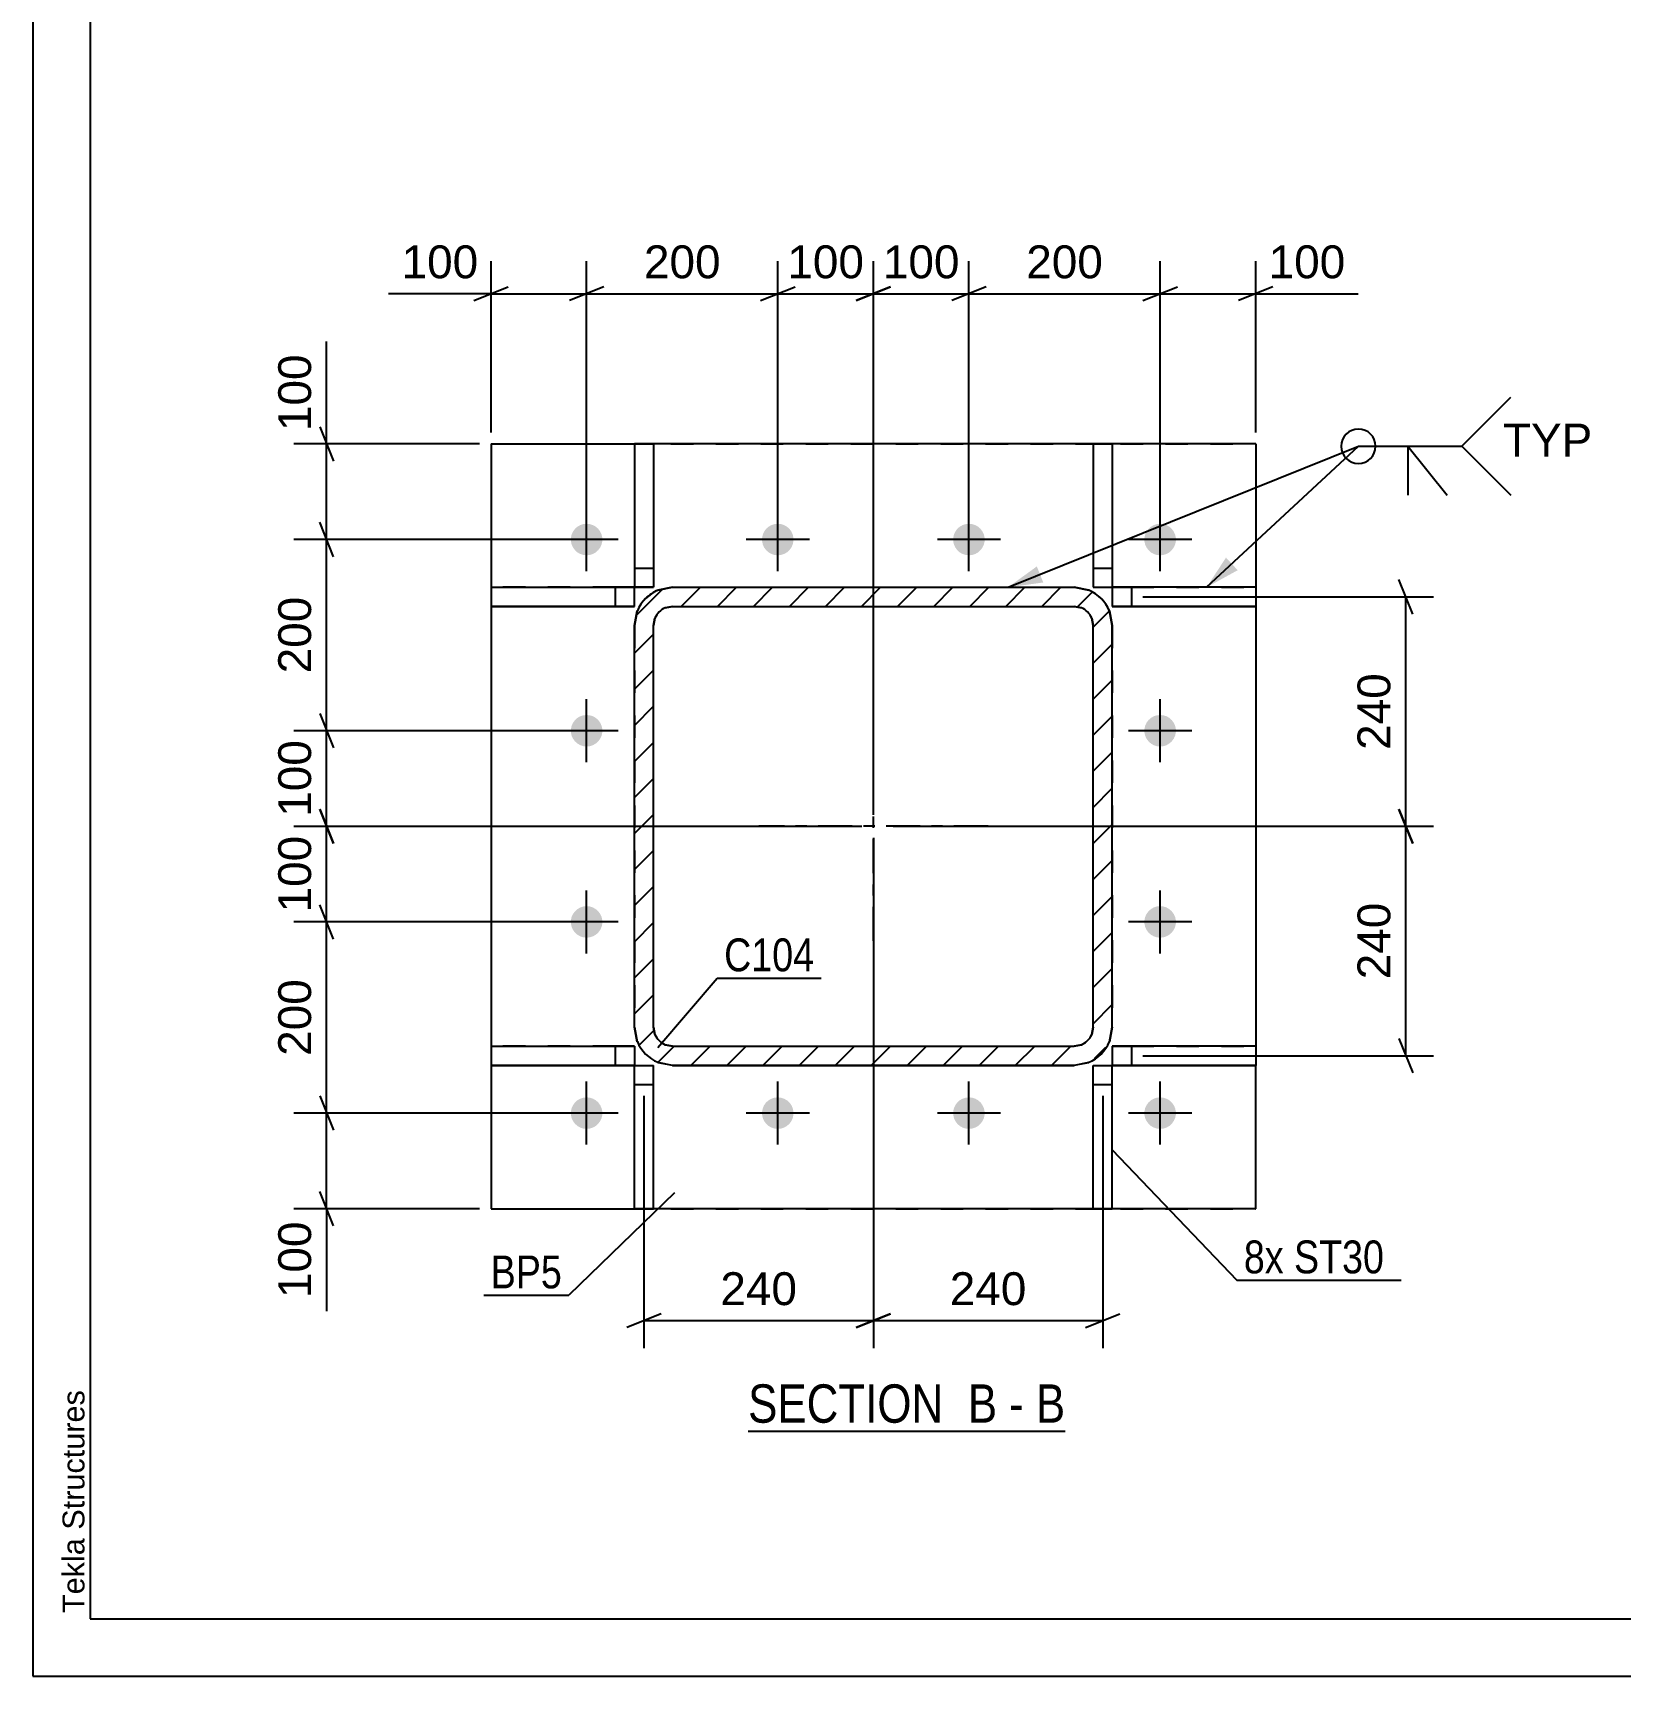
# Model space of a CAD drawing. Header units: millimetres. Extents: x -130 to 464, y -183 to 237.
# Drawn here: x -130.2 to 8.2, y -183 to -39.7 of the extents above; entities that cross this region are included whole.
import ezdxf

# ---------------------------------------------------------------- set-up
doc = ezdxf.new("R2010")
doc.units = ezdxf.units.MM
doc.linetypes.add('DXK_LINE_DOT2', pattern=[3.9198, 1.9599, -1.9599])
doc.linetypes.add('DXK_LINE_DOT3', pattern=[5.9187, 2.979, -0.9799, 0.9799, -0.9799])
doc.styles.add('Arial', font='ARIAL.TTF', dxfattribs={"height": 0.2})
doc.styles.add('Arial Narrow', font='ARIALN.TTF', dxfattribs={"height": 0.2})

# ---------------------------------------------------------------- blocks, each defined once
blk = doc.blocks.new('Unknown-284929020-1134')
at = {"color": 5, "linetype": 'Continuous'}
for p, q in [((-130.21, 237.02), (-130.21, -182.98)), ((-125.21, 232.02), (-125.21, -177.98)), ((-125.21, -177.98), (458.79, -177.98)), ((-130.21, -182.98), (463.79, -182.98))]:
    blk.add_line(p, q, dxfattribs=at)
at = {"color": 174, "linetype": 'Continuous', "style": 'Arial'}
blk.add_text('Tekla Structures', height=1.9102, rotation=90, dxfattribs=at).set_placement((-125.71, -177.48))
blk = doc.blocks.new('Unknown-284929020-11 - 2021')
at = {"color": 6, "linetype": 'Continuous'}
blk.add_line((-67.85, -161.64), (-40.21, -161.64), dxfattribs=at)
at = {"color": 0, "linetype": 'Continuous'}
for points in [[(-49.74, -160.89), (-49.74, -157.39), (-67.85, -157.39), (-67.85, -160.89)], [(-46.14, -160.89), (-46.14, -157.39), (-48.69, -157.39), (-48.69, -160.89)], [(-43.81, -160.89), (-43.81, -157.39), (-45.09, -157.39), (-45.09, -160.89)], [(-40.21, -160.89), (-40.21, -157.39), (-42.76, -157.39), (-42.76, -160.89)]]:
    blk.add_wipeout(points, dxfattribs=at)
at = {"color": 7, "linetype": 'Continuous', "style": 'Arial Narrow'}
for s, p in [('SECTION ', (-67.85, -160.89)), ('B', (-48.69, -160.89)), ('B', (-42.76, -160.89)), ('-', (-45.09, -160.89))]:
    blk.add_text(s, height=3.34, dxfattribs=at).set_placement(p)
blk = doc.blocks.new('Bolt-284929020-2123 - 2021')
at = {"linetype": 'Continuous'}
for points in [[(-81.93, -85.28), (-82.22, -85.25), (-82.49, -85.16), (-82.74, -85.02), (-82.95, -84.82), (-83.12, -84.59), (-83.24, -84.33), (-83.3, -84.05), (-83.3, -83.76), (-83.24, -83.48), (-83.12, -83.22), (-82.95, -82.98), (-82.74, -82.79), (-82.49, -82.65), (-82.22, -82.56), (-81.93, -82.53), (-81.65, -82.56), (-81.37, -82.65), (-81.12, -82.79), (-80.91, -82.98), (-80.74, -83.22), (-80.62, -83.48), (-80.56, -83.76), (-80.56, -84.05), (-80.62, -84.33), (-80.74, -84.59), (-80.91, -84.82), (-81.12, -85.02), (-81.37, -85.16), (-81.65, -85.25)], [(-65.26, -85.28), (-65.55, -85.25), (-65.82, -85.16), (-66.07, -85.02), (-66.29, -84.82), (-66.46, -84.59), (-66.57, -84.33), (-66.63, -84.05), (-66.63, -83.76), (-66.57, -83.48), (-66.46, -83.22), (-66.29, -82.98), (-66.07, -82.79), (-65.82, -82.65), (-65.55, -82.56), (-65.26, -82.53), (-64.98, -82.56), (-64.71, -82.65), (-64.46, -82.79), (-64.24, -82.98), (-64.07, -83.22), (-63.96, -83.48), (-63.9, -83.76), (-63.9, -84.05), (-63.96, -84.33), (-64.07, -84.59), (-64.24, -84.82), (-64.46, -85.02), (-64.71, -85.16), (-64.98, -85.25)], [(-48.6, -85.28), (-48.88, -85.25), (-49.16, -85.16), (-49.41, -85.02), (-49.62, -84.82), (-49.79, -84.59), (-49.91, -84.33), (-49.97, -84.05), (-49.97, -83.76), (-49.91, -83.48), (-49.79, -83.22), (-49.62, -82.98), (-49.41, -82.79), (-49.16, -82.65), (-48.88, -82.56), (-48.6, -82.53), (-48.31, -82.56), (-48.04, -82.65), (-47.79, -82.79), (-47.58, -82.98), (-47.41, -83.22), (-47.29, -83.48), (-47.23, -83.76), (-47.23, -84.05), (-47.29, -84.33), (-47.41, -84.59), (-47.58, -84.82), (-47.79, -85.02), (-48.04, -85.16), (-48.31, -85.25)], [(-31.93, -85.28), (-32.22, -85.25), (-32.49, -85.16), (-32.74, -85.02), (-32.95, -84.82), (-33.12, -84.59), (-33.24, -84.33), (-33.3, -84.05), (-33.3, -83.76), (-33.24, -83.48), (-33.12, -83.22), (-32.95, -82.98), (-32.74, -82.79), (-32.49, -82.65), (-32.22, -82.56), (-31.93, -82.53), (-31.65, -82.56), (-31.37, -82.65), (-31.12, -82.79), (-30.91, -82.98), (-30.74, -83.22), (-30.62, -83.48), (-30.56, -83.76), (-30.56, -84.05), (-30.62, -84.33), (-30.74, -84.59), (-30.91, -84.82), (-31.12, -85.02), (-31.37, -85.16), (-31.65, -85.25)], [(-81.93, -101.95), (-82.22, -101.92), (-82.49, -101.83), (-82.74, -101.68), (-82.95, -101.49), (-83.12, -101.26), (-83.24, -101), (-83.3, -100.71), (-83.3, -100.43), (-83.24, -100.15), (-83.12, -99.88), (-82.95, -99.65), (-82.74, -99.46), (-82.49, -99.31), (-82.22, -99.23), (-81.93, -99.2), (-81.65, -99.23), (-81.37, -99.31), (-81.12, -99.46), (-80.91, -99.65), (-80.74, -99.88), (-80.62, -100.15), (-80.56, -100.43), (-80.56, -100.71), (-80.62, -101), (-80.74, -101.26), (-80.91, -101.49), (-81.12, -101.68), (-81.37, -101.83), (-81.65, -101.92)], [(-31.93, -101.95), (-32.22, -101.92), (-32.49, -101.83), (-32.74, -101.68), (-32.95, -101.49), (-33.12, -101.26), (-33.24, -101), (-33.3, -100.71), (-33.3, -100.43), (-33.24, -100.15), (-33.12, -99.88), (-32.95, -99.65), (-32.74, -99.46), (-32.49, -99.31), (-32.22, -99.23), (-31.93, -99.2), (-31.65, -99.23), (-31.37, -99.31), (-31.12, -99.46), (-30.91, -99.65), (-30.74, -99.88), (-30.62, -100.15), (-30.56, -100.43), (-30.56, -100.71), (-30.62, -101), (-30.74, -101.26), (-30.91, -101.49), (-31.12, -101.68), (-31.37, -101.83), (-31.65, -101.92)], [(-81.93, -118.61), (-82.22, -118.58), (-82.49, -118.49), (-82.74, -118.35), (-82.95, -118.16), (-83.12, -117.93), (-83.24, -117.66), (-83.3, -117.38), (-83.3, -117.09), (-83.24, -116.81), (-83.12, -116.55), (-82.95, -116.32), (-82.74, -116.13), (-82.49, -115.98), (-82.22, -115.89), (-81.93, -115.86), (-81.65, -115.89), (-81.37, -115.98), (-81.12, -116.13), (-80.91, -116.32), (-80.74, -116.55), (-80.62, -116.81), (-80.56, -117.09), (-80.56, -117.38), (-80.62, -117.66), (-80.74, -117.93), (-80.91, -118.16), (-81.12, -118.35), (-81.37, -118.49), (-81.65, -118.58)], [(-31.93, -118.61), (-32.22, -118.58), (-32.49, -118.49), (-32.74, -118.35), (-32.95, -118.16), (-33.12, -117.93), (-33.24, -117.66), (-33.3, -117.38), (-33.3, -117.09), (-33.24, -116.81), (-33.12, -116.55), (-32.95, -116.32), (-32.74, -116.13), (-32.49, -115.98), (-32.22, -115.89), (-31.93, -115.86), (-31.65, -115.89), (-31.37, -115.98), (-31.12, -116.13), (-30.91, -116.32), (-30.74, -116.55), (-30.62, -116.81), (-30.56, -117.09), (-30.56, -117.38), (-30.62, -117.66), (-30.74, -117.93), (-30.91, -118.16), (-31.12, -118.35), (-31.37, -118.49), (-31.65, -118.58)], [(-81.93, -135.28), (-82.22, -135.25), (-82.49, -135.16), (-82.74, -135.02), (-82.95, -134.82), (-83.12, -134.59), (-83.24, -134.33), (-83.3, -134.05), (-83.3, -133.76), (-83.24, -133.48), (-83.12, -133.22), (-82.95, -132.98), (-82.74, -132.79), (-82.49, -132.65), (-82.22, -132.56), (-81.93, -132.53), (-81.65, -132.56), (-81.37, -132.65), (-81.12, -132.79), (-80.91, -132.98), (-80.74, -133.22), (-80.62, -133.48), (-80.56, -133.76), (-80.56, -134.05), (-80.62, -134.33), (-80.74, -134.59), (-80.91, -134.82), (-81.12, -135.02), (-81.37, -135.16), (-81.65, -135.25)], [(-65.26, -135.28), (-65.55, -135.25), (-65.82, -135.16), (-66.07, -135.02), (-66.29, -134.82), (-66.46, -134.59), (-66.57, -134.33), (-66.63, -134.05), (-66.63, -133.76), (-66.57, -133.48), (-66.46, -133.22), (-66.29, -132.98), (-66.07, -132.79), (-65.82, -132.65), (-65.55, -132.56), (-65.26, -132.53), (-64.98, -132.56), (-64.71, -132.65), (-64.46, -132.79), (-64.24, -132.98), (-64.07, -133.22), (-63.96, -133.48), (-63.9, -133.76), (-63.9, -134.05), (-63.96, -134.33), (-64.07, -134.59), (-64.24, -134.82), (-64.46, -135.02), (-64.71, -135.16), (-64.98, -135.25)], [(-48.6, -135.28), (-48.88, -135.25), (-49.16, -135.16), (-49.41, -135.02), (-49.62, -134.82), (-49.79, -134.59), (-49.91, -134.33), (-49.97, -134.05), (-49.97, -133.76), (-49.91, -133.48), (-49.79, -133.22), (-49.62, -132.98), (-49.41, -132.79), (-49.16, -132.65), (-48.88, -132.56), (-48.6, -132.53), (-48.31, -132.56), (-48.04, -132.65), (-47.79, -132.79), (-47.58, -132.98), (-47.41, -133.22), (-47.29, -133.48), (-47.23, -133.76), (-47.23, -134.05), (-47.29, -134.33), (-47.41, -134.59), (-47.58, -134.82), (-47.79, -135.02), (-48.04, -135.16), (-48.31, -135.25)], [(-31.93, -135.28), (-32.22, -135.25), (-32.49, -135.16), (-32.74, -135.02), (-32.95, -134.82), (-33.12, -134.59), (-33.24, -134.33), (-33.3, -134.05), (-33.3, -133.76), (-33.24, -133.48), (-33.12, -133.22), (-32.95, -132.98), (-32.74, -132.79), (-32.49, -132.65), (-32.22, -132.56), (-31.93, -132.53), (-31.65, -132.56), (-31.37, -132.65), (-31.12, -132.79), (-30.91, -132.98), (-30.74, -133.22), (-30.62, -133.48), (-30.56, -133.76), (-30.56, -134.05), (-30.62, -134.33), (-30.74, -134.59), (-30.91, -134.82), (-31.12, -135.02), (-31.37, -135.16), (-31.65, -135.25)]]:
    blk.add_hatch(color=1, dxfattribs=at).paths.add_polyline_path(points)
at = {"color": 1, "linetype": 'Continuous'}
for p, q in [((-81.93, -86.65), (-81.93, -81.15)), ((-65.26, -86.65), (-65.26, -81.15)), ((-48.6, -86.65), (-48.6, -81.15)), ((-31.93, -86.65), (-31.93, -81.15)), ((-79.18, -83.9), (-84.68, -83.9)), ((-62.51, -83.9), (-68.01, -83.9)), ((-45.85, -83.9), (-51.35, -83.9)), ((-29.18, -83.9), (-34.68, -83.9)), ((-81.93, -103.32), (-81.93, -97.82)), ((-31.93, -103.32), (-31.93, -97.82)), ((-79.18, -100.57), (-84.68, -100.57)), ((-29.18, -100.57), (-34.68, -100.57)), ((-81.93, -119.99), (-81.93, -114.49)), ((-31.93, -119.99), (-31.93, -114.49)), ((-79.18, -117.24), (-84.68, -117.24)), ((-29.18, -117.24), (-34.68, -117.24)), ((-81.93, -136.65), (-81.93, -131.15)), ((-65.26, -136.65), (-65.26, -131.15)), ((-48.6, -136.65), (-48.6, -131.15)), ((-31.93, -136.65), (-31.93, -131.15)), ((-79.18, -133.9), (-84.68, -133.9)), ((-62.51, -133.9), (-68.01, -133.9)), ((-45.85, -133.9), (-51.35, -133.9)), ((-29.18, -133.9), (-34.68, -133.9))]:
    blk.add_line(p, q, dxfattribs=at)
blk = doc.blocks.new('Part-284929020-2075 - 2021')
at = {"color": 2, "linetype": 'Continuous'}
for p, q in [((-90.26, -88.07), (-90.26, -88.07)), ((-90.26, -88.07), (-79.43, -88.07)), ((-90.26, -88.07), (-90.26, -89.74)), ((-79.43, -88.07), (-77.76, -88.07)), ((-79.43, -88.07), (-79.43, -89.73)), ((-77.76, -89.74), (-77.76, -88.07)), ((-79.43, -89.73), (-90.26, -89.74)), ((-90.26, -89.74), (-79.43, -89.74)), ((-77.76, -89.73), (-79.43, -89.73)), ((-79.43, -89.74), (-77.76, -89.74)), ((-77.76, -89.73), (-77.76, -89.74))]:
    blk.add_line(p, q, dxfattribs=at)
at = {"color": 7, "linetype": 'DXK_LINE_DOT2'}
for p, q in [((-79.43, -88.07), (-90.26, -88.07)), ((-77.76, -88.07), (-79.43, -88.07)), ((-77.76, -88.07), (-77.76, -88.07)), ((-79.43, -89.74), (-79.43, -89.73))]:
    blk.add_line(p, q, dxfattribs=at)
blk = doc.blocks.new('Part-284929020-2060 - 2021')
at = {"color": 2, "linetype": 'Continuous'}
for p, q in [((-34.43, -128.07), (-36.1, -128.07)), ((-36.1, -128.07), (-36.1, -129.74)), ((-34.43, -128.07), (-34.43, -129.74)), ((-23.6, -128.07), (-34.43, -128.07)), ((-23.6, -128.07), (-23.6, -129.74)), ((-36.1, -129.74), (-34.43, -129.74)), ((-34.43, -129.74), (-36.1, -129.74)), ((-34.43, -129.74), (-23.6, -129.74)), ((-23.6, -129.74), (-34.43, -129.74)), ((-23.6, -129.74), (-23.6, -129.74))]:
    blk.add_line(p, q, dxfattribs=at)
at = {"color": 7, "linetype": 'DXK_LINE_DOT2'}
for p, q in [((-36.1, -128.07), (-34.43, -128.07)), ((-34.43, -128.07), (-23.6, -128.07)), ((-36.1, -129.74), (-36.1, -129.74)), ((-36.1, -129.74), (-36.1, -129.74)), ((-34.43, -129.74), (-34.43, -129.74)), ((-23.6, -129.74), (-23.6, -129.74))]:
    blk.add_line(p, q, dxfattribs=at)
blk = doc.blocks.new('Part-284929020-2105 - 2021')
at = {"color": 2, "linetype": 'Continuous'}
for p, q in [((-90.26, -75.57), (-77.76, -75.57)), ((-90.26, -75.57), (-90.26, -75.57)), ((-90.26, -75.57), (-90.26, -88.07)), ((-37.76, -75.57), (-76.1, -75.57)), ((-23.6, -75.57), (-36.1, -75.57)), ((-23.6, -75.57), (-23.6, -75.57)), ((-23.6, -75.57), (-23.6, -88.07)), ((-90.26, -89.74), (-90.26, -128.07)), ((-23.6, -89.74), (-23.6, -128.07)), ((-90.26, -129.74), (-90.26, -142.24)), ((-23.6, -142.24), (-23.6, -129.74)), ((-90.26, -142.24), (-77.76, -142.24)), ((-37.76, -142.24), (-76.1, -142.24)), ((-23.6, -142.24), (-36.1, -142.24))]:
    blk.add_line(p, q, dxfattribs=at)
at = {"color": 7, "linetype": 'DXK_LINE_DOT2'}
for p, q in [((-90.26, -75.57), (-23.6, -75.57)), ((-77.76, -75.57), (-76.1, -75.57)), ((-36.1, -75.57), (-37.76, -75.57)), ((-90.26, -88.07), (-90.26, -89.74)), ((-23.6, -88.07), (-23.6, -89.74)), ((-90.26, -128.07), (-90.26, -129.74)), ((-23.6, -128.07), (-23.6, -129.74)), ((-90.26, -142.24), (-23.6, -142.24)), ((-77.76, -142.24), (-76.1, -142.24)), ((-36.1, -142.24), (-37.76, -142.24))]:
    blk.add_line(p, q, dxfattribs=at)
blk = doc.blocks.new('Part-284929020-2065 - 2021')
at = {"color": 2, "linetype": 'Continuous'}
for p, q in [((-34.43, -88.07), (-36.1, -88.07)), ((-36.1, -88.07), (-36.1, -89.73)), ((-34.43, -88.07), (-34.43, -89.73)), ((-23.6, -88.07), (-34.43, -88.07)), ((-23.6, -88.07), (-23.6, -89.74)), ((-34.43, -89.73), (-36.1, -89.73)), ((-36.1, -89.73), (-36.1, -89.74)), ((-36.1, -89.74), (-36.1, -89.73)), ((-36.1, -89.74), (-34.43, -89.74)), ((-23.6, -89.74), (-34.43, -89.73)), ((-34.43, -89.74), (-23.6, -89.74)), ((-23.6, -89.74), (-23.6, -89.74))]:
    blk.add_line(p, q, dxfattribs=at)
at = {"color": 7, "linetype": 'DXK_LINE_DOT2'}
for p, q in [((-36.1, -88.07), (-34.43, -88.07)), ((-34.43, -88.07), (-23.6, -88.07)), ((-34.43, -89.73), (-34.43, -89.74)), ((-23.6, -89.74), (-23.6, -89.74))]:
    blk.add_line(p, q, dxfattribs=at)
blk = doc.blocks.new('Part-284929020-2070 - 2021')
at = {"color": 2, "linetype": 'Continuous'}
for p, q in [((-90.26, -128.07), (-90.26, -128.07)), ((-90.26, -128.07), (-79.43, -128.07)), ((-90.26, -128.07), (-90.26, -129.74)), ((-79.43, -128.07), (-77.76, -128.07)), ((-79.43, -128.07), (-79.43, -129.74)), ((-77.76, -128.07), (-77.76, -129.74)), ((-90.26, -129.74), (-79.43, -129.74)), ((-79.43, -129.74), (-90.26, -129.74)), ((-79.43, -129.74), (-77.76, -129.74)), ((-77.76, -129.74), (-79.43, -129.74))]:
    blk.add_line(p, q, dxfattribs=at)
at = {"color": 7, "linetype": 'DXK_LINE_DOT2'}
for p, q in [((-79.43, -128.07), (-90.26, -128.07)), ((-77.76, -128.07), (-79.43, -128.07)), ((-77.76, -128.07), (-77.76, -128.07)), ((-79.43, -129.74), (-79.43, -129.74)), ((-77.76, -129.74), (-77.76, -129.74)), ((-77.76, -129.74), (-77.76, -129.74))]:
    blk.add_line(p, q, dxfattribs=at)
blk = doc.blocks.new('Part-284929020-2138 - 2021')
at = {"linetype": 'Continuous'}
h = blk.add_hatch(dxfattribs=at)
h.set_pattern_fill('', scale=0.7, style=0, pattern_type=0)
h.set_pattern_definition([(45, (-36.3519, -90.1257), (-1.571545, 1.571545), [])])
h.paths.add_polyline_path([(-36.1, -91.4), (-36.35, -90.13), (-37.07, -89.04), (-38.16, -88.32), (-39.43, -88.07), (-74.43, -88.07), (-75.71, -88.32), (-76.79, -89.04), (-77.51, -90.13), (-77.76, -91.4), (-77.76, -126.4), (-77.51, -127.68), (-76.79, -128.76), (-75.71, -129.48), (-74.43, -129.73), (-39.43, -129.73), (-38.16, -129.48), (-37.07, -128.76), (-36.35, -127.68), (-36.1, -126.4)])
h.paths.add_polyline_path([(-37.89, -127.04), (-38.25, -127.58), (-38.79, -127.94), (-39.43, -128.07), (-74.43, -128.07), (-75.07, -127.94), (-75.61, -127.58), (-75.97, -127.04), (-76.1, -126.4), (-76.1, -91.4), (-75.97, -90.76), (-75.61, -90.22), (-75.07, -89.86), (-74.43, -89.73), (-39.43, -89.73), (-38.79, -89.86), (-38.25, -90.22), (-37.89, -90.76), (-37.76, -91.4), (-37.76, -126.4)])
at = {"color": 7, "linetype": 'DXK_LINE_DOT2'}
for p, q in [((-75.71, -88.32), (-74.43, -88.07)), ((-74.43, -88.07), (-39.43, -88.07)), ((-74.43, -88.07), (-74.43, -88.07)), ((-39.43, -88.07), (-39.43, -88.07)), ((-39.43, -88.07), (-38.16, -88.32)), ((-77.76, -91.4), (-77.51, -90.13)), ((-36.35, -90.13), (-36.1, -91.4)), ((-77.76, -91.4), (-77.76, -126.4)), ((-75.97, -90.77), (-76.1, -91.4)), ((-76.1, -91.4), (-76.1, -91.4)), ((-76.1, -126.4), (-76.1, -91.4)), ((-75.97, -90.77), (-75.97, -90.76)), ((-37.89, -90.77), (-37.89, -90.76)), ((-37.76, -91.4), (-37.89, -90.77)), ((-37.76, -91.4), (-37.76, -91.4)), ((-37.76, -126.4), (-37.76, -91.4)), ((-36.1, -91.4), (-36.1, -126.4)), ((-77.51, -127.68), (-77.76, -126.4)), ((-76.1, -126.4), (-76.1, -126.4)), ((-76.1, -126.4), (-75.97, -127.04)), ((-37.89, -127.04), (-37.76, -126.4)), ((-37.76, -126.4), (-37.76, -126.4)), ((-36.1, -126.4), (-36.35, -127.68)), ((-75.07, -127.94), (-74.43, -128.07)), ((-74.43, -128.07), (-74.43, -128.07)), ((-74.43, -128.07), (-39.43, -128.07)), ((-39.43, -128.07), (-38.79, -127.94)), ((-39.43, -128.07), (-39.43, -128.07))]:
    blk.add_line(p, q, dxfattribs=at)
at = {"color": 2, "linetype": 'Continuous'}
for p, q in [((-74.43, -88.07), (-75.71, -88.32)), ((-74.43, -88.07), (-39.43, -88.07)), ((-38.16, -88.32), (-39.43, -88.07)), ((-77.51, -90.13), (-77.76, -91.4)), ((-75.07, -89.86), (-74.43, -89.73)), ((-74.43, -89.74), (-75.07, -89.86)), ((-74.43, -89.74), (-74.43, -89.73)), ((-74.43, -89.73), (-39.43, -89.73)), ((-74.43, -89.74), (-39.43, -89.74)), ((-39.43, -89.74), (-39.43, -89.73)), ((-39.43, -89.73), (-38.79, -89.86)), ((-38.79, -89.86), (-39.43, -89.74)), ((-36.1, -91.4), (-36.35, -90.13)), ((-77.76, -126.4), (-77.76, -91.4)), ((-76.1, -91.4), (-75.97, -90.76)), ((-76.1, -126.4), (-76.1, -91.4)), ((-37.89, -90.76), (-37.76, -91.4)), ((-37.76, -126.4), (-37.76, -91.4)), ((-36.1, -126.4), (-36.1, -91.4)), ((-77.76, -126.4), (-77.51, -127.68)), ((-75.97, -127.04), (-76.1, -126.4)), ((-37.76, -126.4), (-37.89, -127.04)), ((-36.35, -127.68), (-36.1, -126.4)), ((-77.51, -127.68), (-77.51, -127.68)), ((-77.51, -127.68), (-77.51, -127.68)), ((-74.43, -128.07), (-75.07, -127.94)), ((-74.43, -128.07), (-39.43, -128.07)), ((-38.79, -127.94), (-39.43, -128.07)), ((-36.35, -127.68), (-36.35, -127.68)), ((-36.35, -127.68), (-36.35, -127.68)), ((-74.43, -129.74), (-75.71, -129.48)), ((-75.71, -129.48), (-74.43, -129.73)), ((-74.43, -129.74), (-74.43, -129.73)), ((-74.43, -129.73), (-39.43, -129.73)), ((-74.43, -129.74), (-39.43, -129.74)), ((-38.16, -129.48), (-39.43, -129.74)), ((-39.43, -129.73), (-38.16, -129.48)), ((-39.43, -129.74), (-39.43, -129.73))]:
    blk.add_line(p, q, dxfattribs=at)
at = {"color": 7, "linetype": 'DXK_LINE_DOT3'}
for p, q in [((-56.93, -118.9), (-56.93, -98.9)), ((-46.93, -108.9), (-66.93, -108.9))]:
    blk.add_line(p, q, dxfattribs=at)
at = {"color": 7, "linetype": 'DXK_LINE_DOT2'}
for centre, radius, start, end in [((-74.43, -91.4), 3.33, 112.5, 157.5), ((-39.43, -91.4), 3.33, 22.5, 67.5), ((-74.43, -126.4), 1.67, 202.5, 247.5), ((-39.43, -126.4), 1.67, 292.5, 337.5)]:
    blk.add_arc(centre, radius, start, end, dxfattribs=at)
at = {"color": 2, "linetype": 'Continuous'}
for centre, radius, start, end in [((-74.43, -91.4), 3.33, 112.5, 157.5), ((-39.43, -91.4), 3.33, 22.5, 67.5), ((-74.43, -91.4), 1.67, 112.5, 157.5), ((-74.43, -91.4), 1.67, 112.5, 157.5), ((-39.43, -91.4), 1.67, 22.5, 67.5), ((-39.43, -91.4), 1.67, 22.5, 67.5), ((-74.43, -126.4), 1.67, 202.5, 247.5), ((-39.43, -126.4), 1.67, 292.5, 337.5), ((-74.43, -126.4), 3.33, 202.5, 247.5), ((-74.43, -126.4), 3.33, 202.5, 247.5), ((-39.43, -126.4), 3.33, 292.5, 337.5), ((-39.43, -126.4), 3.33, 292.5, 337.5)]:
    blk.add_arc(centre, radius, start, end, dxfattribs=at)
blk = doc.blocks.new('Part-284929020-2143 - 2021')
at = {"color": 2, "linetype": 'Continuous'}
for p, q in [((-77.76, -129.74), (-76.1, -129.74)), ((-77.76, -142.24), (-77.76, -129.74)), ((-76.1, -142.24), (-76.1, -129.74)), ((-77.76, -131.4), (-76.1, -131.4)), ((-77.76, -142.24), (-76.1, -142.24))]:
    blk.add_line(p, q, dxfattribs=at)
at = {"color": 7, "linetype": 'DXK_LINE_DOT2'}
for p, q in [((-77.76, -129.74), (-76.1, -129.74)), ((-77.76, -131.4), (-76.1, -131.4)), ((-76.1, -142.24), (-77.76, -142.24))]:
    blk.add_line(p, q, dxfattribs=at)
blk = doc.blocks.new('Part-284929020-2148 - 2021')
at = {"color": 2, "linetype": 'Continuous'}
for p, q in [((-37.76, -129.74), (-36.1, -129.74)), ((-37.76, -142.24), (-37.76, -129.74)), ((-36.1, -142.24), (-36.1, -129.74)), ((-37.76, -131.4), (-36.1, -131.4)), ((-37.76, -142.24), (-36.1, -142.24))]:
    blk.add_line(p, q, dxfattribs=at)
at = {"color": 7, "linetype": 'DXK_LINE_DOT2'}
for p, q in [((-37.76, -129.74), (-36.1, -129.74)), ((-37.76, -131.4), (-36.1, -131.4)), ((-36.1, -142.24), (-37.76, -142.24))]:
    blk.add_line(p, q, dxfattribs=at)
blk = doc.blocks.new('Part-284929020-2153 - 2021')
at = {"color": 2, "linetype": 'Continuous'}
for p, q in [((-77.76, -75.57), (-77.76, -88.07)), ((-76.1, -75.57), (-77.76, -75.57)), ((-76.1, -75.57), (-76.1, -88.07)), ((-77.76, -86.4), (-76.1, -86.4)), ((-76.1, -88.07), (-77.76, -88.07)), ((-77.76, -88.07), (-76.1, -88.07))]:
    blk.add_line(p, q, dxfattribs=at)
at = {"color": 7, "linetype": 'DXK_LINE_DOT2'}
for p, q in [((-77.76, -75.57), (-76.1, -75.57)), ((-77.76, -86.4), (-76.1, -86.4)), ((-77.76, -88.07), (-77.76, -88.07))]:
    blk.add_line(p, q, dxfattribs=at)
blk = doc.blocks.new('Part-284929020-2158 - 2021')
at = {"color": 2, "linetype": 'Continuous'}
for p, q in [((-37.76, -75.57), (-37.76, -88.07)), ((-36.1, -75.57), (-37.76, -75.57)), ((-36.1, -75.57), (-36.1, -88.07)), ((-37.76, -86.4), (-36.1, -86.4)), ((-37.76, -88.07), (-36.1, -88.07)), ((-37.76, -88.07), (-36.1, -88.07))]:
    blk.add_line(p, q, dxfattribs=at)
at = {"color": 7, "linetype": 'DXK_LINE_DOT2'}
for p, q in [((-37.76, -75.57), (-36.1, -75.57)), ((-37.76, -86.4), (-36.1, -86.4)), ((-36.1, -88.07), (-36.1, -88.07))]:
    blk.add_line(p, q, dxfattribs=at)
blk = doc.blocks.new('StraightDimension-284929020-6203 - 2021')
at = {"color": 7, "linetype": 'Continuous'}
for p, q in [((-81.93, -82.9), (-81.93, -59.63)), ((-65.26, -82.9), (-65.26, -59.63)), ((-80.43, -61.88), (-83.43, -63.08)), ((-81.93, -62.48), (-65.26, -62.48)), ((-66.76, -63.08), (-63.76, -61.88))]:
    blk.add_line(p, q, dxfattribs=at)
at = {"color": 0}
blk.add_wipeout([(-69.66, -61.73), (-69.66, -57.53), (-77.53, -57.53), (-77.53, -61.73)], dxfattribs=at)
at = {"color": 3, "style": 'Arial'}
blk.add_text('200', height=2.865, dxfattribs=at).set_placement((-76.93, -61.13))
blk = doc.blocks.new('StraightDimension-284929020-6268 - 2021')
at = {"color": 7, "linetype": 'Continuous'}
for p, q in [((-104.6, -75.57), (-104.6, -66.65)), ((-104.6, -75.57), (-104.6, -66.65)), ((-105.2, -74.07), (-104, -77.07)), ((-91.26, -75.57), (-107.45, -75.57)), ((-104.6, -83.9), (-104.6, -75.57)), ((-104, -85.4), (-105.2, -82.4)), ((-82.93, -83.9), (-107.45, -83.9))]:
    blk.add_line(p, q, dxfattribs=at)
at = {"color": 0}
blk.add_wipeout([(-105.35, -67.18), (-109.55, -67.18), (-109.55, -75.05), (-105.35, -75.05)], dxfattribs=at)
at = {"color": 3, "style": 'Arial'}
blk.add_text('100', height=2.865, rotation=90.0002, dxfattribs=at).set_placement((-105.95, -74.45))
blk = doc.blocks.new('StraightDimension-284929020-6204 - 2021')
at = {"color": 7, "linetype": 'Continuous'}
for p, q in [((-90.26, -74.57), (-90.26, -59.63)), ((-81.93, -82.9), (-81.93, -59.63)), ((-90.26, -62.48), (-99.19, -62.48)), ((-90.26, -62.48), (-99.19, -62.48)), ((-91.76, -63.08), (-88.76, -61.88)), ((-90.26, -62.48), (-81.93, -62.48)), ((-80.43, -61.88), (-83.43, -63.08))]:
    blk.add_line(p, q, dxfattribs=at)
at = {"color": 0}
blk.add_wipeout([(-90.79, -61.73), (-90.79, -57.53), (-98.66, -57.53), (-98.66, -61.73)], dxfattribs=at)
at = {"color": 3, "style": 'Arial'}
blk.add_text('100', height=2.865, dxfattribs=at).set_placement((-98.06, -61.13))
blk = doc.blocks.new('StraightDimension-284929020-2339 - 2021')
at = {"color": 7, "linetype": 'Continuous'}
for p, q in [((-9.91, -90.4), (-11.11, -87.4)), ((-33.43, -88.9), (-8.11, -88.9)), ((-10.51, -108.9), (-10.51, -88.9)), ((-11.11, -107.4), (-9.91, -110.4)), ((-55.21, -108.9), (-8.11, -108.9))]:
    blk.add_line(p, q, dxfattribs=at)
at = {"color": 0}
blk.add_wipeout([(-11.26, -94.97), (-15.46, -94.97), (-15.46, -102.84), (-11.26, -102.84)], dxfattribs=at)
at = {"color": 3, "style": 'Arial'}
blk.add_text('240', height=2.865, rotation=90.0002, dxfattribs=at).set_placement((-11.86, -102.24))
blk = doc.blocks.new('StraightDimension-284929020-6270 - 2021')
at = {"color": 7, "linetype": 'Continuous'}
for p, q in [((-105.2, -99.07), (-104, -102.07)), ((-82.93, -100.57), (-107.45, -100.57)), ((-104.6, -108.91), (-104.6, -100.57)), ((-104, -110.41), (-105.2, -107.41)), ((-57.93, -108.91), (-107.45, -108.91))]:
    blk.add_line(p, q, dxfattribs=at)
at = {"color": 0}
blk.add_wipeout([(-105.35, -100.8), (-109.55, -100.8), (-109.55, -108.67), (-105.35, -108.67)], dxfattribs=at)
at = {"color": 3, "style": 'Arial'}
blk.add_text('100', height=2.865, rotation=90.0002, dxfattribs=at).set_placement((-105.95, -108.07))
blk = doc.blocks.new('StraightDimension-284929020-6273 - 2021')
at = {"color": 7, "linetype": 'Continuous'}
for p, q in [((-105.2, -132.4), (-104, -135.4)), ((-82.93, -133.9), (-107.45, -133.9)), ((-104.6, -142.24), (-104.6, -133.9)), ((-104, -143.74), (-105.2, -140.74)), ((-91.26, -142.24), (-107.45, -142.24)), ((-104.6, -142.24), (-104.6, -151.16)), ((-104.6, -142.24), (-104.6, -151.16))]:
    blk.add_line(p, q, dxfattribs=at)
at = {"color": 0}
blk.add_wipeout([(-105.35, -142.76), (-109.55, -142.76), (-109.55, -150.63), (-105.35, -150.63)], dxfattribs=at)
at = {"color": 3, "style": 'Arial'}
blk.add_text('100', height=2.865, rotation=90.0002, dxfattribs=at).set_placement((-105.95, -150.03))
blk = doc.blocks.new('StraightDimension-284929020-2162 - 2021')
at = {"color": 7, "linetype": 'Continuous'}
for p, q in [((-56.93, -109.91), (-56.93, -154.39)), ((-36.93, -132.4), (-36.93, -154.39)), ((-55.43, -151.39), (-58.43, -152.59)), ((-38.43, -152.59), (-35.43, -151.39)), ((-56.93, -151.99), (-36.93, -151.99))]:
    blk.add_line(p, q, dxfattribs=at)
at = {"color": 0}
blk.add_wipeout([(-43, -151.24), (-43, -147.04), (-50.87, -147.04), (-50.87, -151.24)], dxfattribs=at)
at = {"color": 3, "style": 'Arial'}
blk.add_text('240', height=2.865, dxfattribs=at).set_placement((-50.27, -150.64))
blk = doc.blocks.new('StraightDimension-284929020-2172 - 2021')
at = {"color": 7, "linetype": 'Continuous'}
for p, q in [((-56.93, -109.91), (-56.93, -154.39)), ((-76.93, -132.4), (-76.93, -154.39)), ((-75.43, -151.39), (-78.43, -152.59)), ((-58.43, -152.59), (-55.43, -151.39)), ((-76.93, -151.99), (-56.93, -151.99))]:
    blk.add_line(p, q, dxfattribs=at)
at = {"color": 0}
blk.add_wipeout([(-63, -151.24), (-63, -147.04), (-70.87, -147.04), (-70.87, -151.24)], dxfattribs=at)
at = {"color": 3, "style": 'Arial'}
blk.add_text('240', height=2.865, dxfattribs=at).set_placement((-70.27, -150.64))
blk = doc.blocks.new('StraightDimension-284929020-2352 - 2021')
at = {"color": 7, "linetype": 'Continuous'}
for p, q in [((-9.91, -110.4), (-11.11, -107.4)), ((-55.21, -108.9), (-8.11, -108.9)), ((-10.51, -128.9), (-10.51, -108.9)), ((-11.11, -127.4), (-9.91, -130.4)), ((-33.43, -128.9), (-8.11, -128.9))]:
    blk.add_line(p, q, dxfattribs=at)
at = {"color": 0}
blk.add_wipeout([(-11.26, -114.97), (-15.46, -114.97), (-15.46, -122.84), (-11.26, -122.84)], dxfattribs=at)
at = {"color": 3, "style": 'Arial'}
blk.add_text('240', height=2.865, rotation=90.0002, dxfattribs=at).set_placement((-11.86, -122.24))
blk = doc.blocks.new('StraightDimension-284929020-6199 - 2021')
at = {"color": 7, "linetype": 'Continuous'}
for p, q in [((-31.93, -82.9), (-31.93, -59.63)), ((-23.6, -74.57), (-23.6, -59.63)), ((-33.43, -63.08), (-30.43, -61.88)), ((-31.93, -62.48), (-23.6, -62.48)), ((-22.1, -61.88), (-25.1, -63.08)), ((-23.6, -62.48), (-14.68, -62.48)), ((-23.6, -62.48), (-14.68, -62.48))]:
    blk.add_line(p, q, dxfattribs=at)
at = {"color": 0}
blk.add_wipeout([(-15.2, -61.73), (-15.2, -57.53), (-23.07, -57.53), (-23.07, -61.73)], dxfattribs=at)
at = {"color": 3, "style": 'Arial'}
blk.add_text('100', height=2.865, dxfattribs=at).set_placement((-22.47, -61.13))
blk = doc.blocks.new('StraightDimension-284929020-6200 - 2021')
at = {"color": 7, "linetype": 'Continuous'}
for p, q in [((-48.6, -82.9), (-48.6, -59.63)), ((-31.93, -82.9), (-31.93, -59.63)), ((-47.1, -61.88), (-50.1, -63.08)), ((-48.6, -62.48), (-31.93, -62.48)), ((-33.43, -63.08), (-30.43, -61.88))]:
    blk.add_line(p, q, dxfattribs=at)
at = {"color": 0}
blk.add_wipeout([(-36.33, -61.73), (-36.33, -57.53), (-44.2, -57.53), (-44.2, -61.73)], dxfattribs=at)
at = {"color": 3, "style": 'Arial'}
blk.add_text('200', height=2.865, dxfattribs=at).set_placement((-43.6, -61.13))
blk = doc.blocks.new('StraightDimension-284929020-6201 - 2021')
at = {"color": 7, "linetype": 'Continuous'}
for p, q in [((-56.93, -107.91), (-56.93, -59.63)), ((-48.6, -82.9), (-48.6, -59.63)), ((-58.43, -63.08), (-55.43, -61.88)), ((-56.93, -62.48), (-48.6, -62.48)), ((-47.1, -61.88), (-50.1, -63.08))]:
    blk.add_line(p, q, dxfattribs=at)
at = {"color": 0}
blk.add_wipeout([(-48.83, -61.73), (-48.83, -57.53), (-56.7, -57.53), (-56.7, -61.73)], dxfattribs=at)
at = {"color": 3, "style": 'Arial'}
blk.add_text('100', height=2.865, dxfattribs=at).set_placement((-56.1, -61.13))
blk = doc.blocks.new('StraightDimension-284929020-6202 - 2021')
at = {"color": 7, "linetype": 'Continuous'}
for p, q in [((-65.26, -82.9), (-65.26, -59.63)), ((-56.93, -107.91), (-56.93, -59.63)), ((-66.76, -63.08), (-63.76, -61.88)), ((-65.26, -62.48), (-56.93, -62.48)), ((-55.43, -61.88), (-58.43, -63.08))]:
    blk.add_line(p, q, dxfattribs=at)
at = {"color": 0}
blk.add_wipeout([(-57.16, -61.73), (-57.16, -57.53), (-65.03, -57.53), (-65.03, -61.73)], dxfattribs=at)
at = {"color": 3, "style": 'Arial'}
blk.add_text('100', height=2.865, dxfattribs=at).set_placement((-64.43, -61.13))
blk = doc.blocks.new('StraightDimension-284929020-6269 - 2021')
at = {"color": 7, "linetype": 'Continuous'}
for p, q in [((-104, -85.4), (-105.2, -82.4)), ((-82.93, -83.9), (-107.45, -83.9)), ((-104.6, -100.57), (-104.6, -83.9)), ((-105.2, -99.07), (-104, -102.07)), ((-82.93, -100.57), (-107.45, -100.57))]:
    blk.add_line(p, q, dxfattribs=at)
at = {"color": 0}
blk.add_wipeout([(-105.35, -88.3), (-109.55, -88.3), (-109.55, -96.17), (-105.35, -96.17)], dxfattribs=at)
at = {"color": 3, "style": 'Arial'}
blk.add_text('200', height=2.865, rotation=90.0002, dxfattribs=at).set_placement((-105.95, -95.57))
blk = doc.blocks.new('StraightDimension-284929020-6271 - 2021')
at = {"color": 7, "linetype": 'Continuous'}
for p, q in [((-105.2, -107.41), (-104, -110.41)), ((-57.93, -108.91), (-107.45, -108.91)), ((-104.6, -117.24), (-104.6, -108.91)), ((-104, -118.74), (-105.2, -115.74)), ((-82.93, -117.24), (-107.45, -117.24))]:
    blk.add_line(p, q, dxfattribs=at)
at = {"color": 0}
blk.add_wipeout([(-105.35, -109.14), (-109.55, -109.14), (-109.55, -117.01), (-105.35, -117.01)], dxfattribs=at)
at = {"color": 3, "style": 'Arial'}
blk.add_text('100', height=2.865, rotation=90.0002, dxfattribs=at).set_placement((-105.95, -116.41))
blk = doc.blocks.new('StraightDimension-284929020-6272 - 2021')
at = {"color": 7, "linetype": 'Continuous'}
for p, q in [((-104, -118.74), (-105.2, -115.74)), ((-82.93, -117.24), (-107.45, -117.24)), ((-104.6, -133.9), (-104.6, -117.24)), ((-105.2, -132.4), (-104, -135.4)), ((-82.93, -133.9), (-107.45, -133.9))]:
    blk.add_line(p, q, dxfattribs=at)
at = {"color": 0}
blk.add_wipeout([(-105.35, -121.64), (-109.55, -121.64), (-109.55, -129.51), (-105.35, -129.51)], dxfattribs=at)
at = {"color": 3, "style": 'Arial'}
blk.add_text('200', height=2.865, rotation=90.0002, dxfattribs=at).set_placement((-105.95, -128.91))
blk = doc.blocks.new('Mark-284929020-2134 - 2021')
at = {"color": 0}
blk.add_wipeout([(-62.08, -121.54), (-62.08, -118.54), (-69.94, -118.54), (-69.94, -121.54)], dxfattribs=at)
blk.add_wipeout([(-62.08, -121.54), (-62.08, -118.54), (-69.94, -118.54), (-69.94, -121.54)], dxfattribs=at)
at = {"color": 30, "linetype": 'Continuous'}
for p, q in [((-75.72, -128.18), (-70.54, -122.14)), ((-70.54, -122.14), (-61.48, -122.14))]:
    blk.add_line(p, q, dxfattribs=at)
at = {"color": 3, "style": 'Arial Narrow'}
blk.add_text('C104', height=2.863, dxfattribs=at).set_placement((-69.94, -121.54))
blk = doc.blocks.new('Mark-284929020-2101 - 2021')
at = {"color": 0}
blk.add_wipeout([(-84.07, -149.18), (-84.07, -146.18), (-90.29, -146.18), (-90.29, -149.18)], dxfattribs=at)
blk.add_wipeout([(-84.07, -149.18), (-84.07, -146.18), (-90.29, -146.18), (-90.29, -149.18)], dxfattribs=at)
at = {"color": 30, "linetype": 'Continuous'}
for p in [(-74.26, -140.85), (-90.89, -149.78)]:
    blk.add_line(p, (-83.47, -149.78), dxfattribs=at)
at = {"color": 3, "style": 'Arial Narrow'}
blk.add_text('BP5', height=2.863, dxfattribs=at).set_placement((-90.29, -149.18))
blk = doc.blocks.new('WeldMark-284929020-2364 - 2021')
at = {"linetype": 'Continuous'}
for points in [[(-25.17, -86.58), (-27.88, -88.07), (-26.19, -85.48)], [(-42.12, -87.65), (-45.19, -88.07), (-42.68, -86.25)]]:
    blk.add_hatch(color=30, dxfattribs=at).paths.add_polyline_path(points)
at = {"color": 30, "linetype": 'Continuous'}
for p, q in [((-45.19, -88.07), (-14.64, -75.77)), ((-27.88, -88.07), (-14.64, -75.77)), ((-14.64, -75.77), (-5.64, -75.77))]:
    blk.add_line(p, q, dxfattribs=at)
at = {"color": 3, "linetype": 'Continuous'}
for q in [(-6.92, -80.05), (-10.35, -80.05)]:
    blk.add_line((-10.35, -75.77), q, dxfattribs=at)
for start, end in [(90, 270), (270, 90)]:
    blk.add_arc((-14.64, -75.77), 1.5, start, end, dxfattribs=at)
at = {"color": 0, "linetype": 'Continuous'}
blk.add_wipeout([(5.74, -76.67), (5.74, -73.67), (-2.04, -73.67), (-2.04, -76.67)], dxfattribs=at)
blk.add_wipeout([(5.74, -76.67), (5.74, -73.67), (-2.04, -73.67), (-2.04, -76.67)], dxfattribs=at)
at = {"color": 3, "linetype": 'Continuous'}
for q in [(-1.35, -71.48), (-1.35, -80.05)]:
    blk.add_line((-5.64, -75.77), q, dxfattribs=at)
at = {"color": 3, "linetype": 'Continuous', "style": 'Arial'}
blk.add_text('TYP', height=2.865, dxfattribs=at).set_placement((-2.04, -76.67))
blk = doc.blocks.new('MarkSet-284929020-2410 - 2021')
at = {"color": 0}
for points in [[(-21.16, -147.87), (-21.16, -144.87), (-24.63, -144.87), (-24.63, -147.87)], [(-12.41, -147.87), (-12.41, -144.87), (-20.26, -144.87), (-20.26, -147.87)]]:
    blk.add_wipeout(points, dxfattribs=at)
for points in [[(-21.16, -147.87), (-21.16, -144.87), (-24.63, -144.87), (-24.63, -147.87)], [(-12.41, -147.87), (-12.41, -144.87), (-20.26, -144.87), (-20.26, -147.87)]]:
    blk.add_wipeout(points, dxfattribs=at)
at = {"color": 30, "linetype": 'Continuous'}
for p, q in [((-36.1, -137.11), (-25.23, -148.47)), ((-25.23, -148.47), (-10.91, -148.47))]:
    blk.add_line(p, q, dxfattribs=at)
at = {"color": 3, "style": 'Arial Narrow'}
for s, p in [('8x', (-24.63, -147.87)), ('ST30', (-20.26, -147.87))]:
    blk.add_text(s, height=2.863, dxfattribs=at).set_placement(p)

msp = doc.modelspace()

# ---------------------------------------------------------------- block references
for name in ['Unknown-284929020-1134', 'Part-284929020-2105 - 2021', 'Part-284929020-2153 - 2021', 'Part-284929020-2158 - 2021', 'Bolt-284929020-2123 - 2021', 'Part-284929020-2075 - 2021', 'Part-284929020-2138 - 2021', 'Part-284929020-2065 - 2021', 'Part-284929020-2070 - 2021', 'Part-284929020-2060 - 2021', 'Part-284929020-2143 - 2021', 'Part-284929020-2148 - 2021']:
    msp.add_blockref(name, (0, 0))

# ---------------------------------------------------------------- next in the draw order: block references
for name in ['StraightDimension-284929020-6203 - 2021', 'StraightDimension-284929020-6199 - 2021', 'StraightDimension-284929020-2339 - 2021', 'StraightDimension-284929020-6270 - 2021', 'StraightDimension-284929020-6273 - 2021', 'Unknown-284929020-11 - 2021']:
    msp.add_blockref(name, (0, 0))

# ---------------------------------------------------------------- next in the draw order: block references
for name in ['StraightDimension-284929020-6200 - 2021', 'StraightDimension-284929020-6268 - 2021', 'StraightDimension-284929020-2162 - 2021']:
    msp.add_blockref(name, (0, 0))

# ---------------------------------------------------------------- next in the draw order: block references
for name in ['StraightDimension-284929020-6204 - 2021', 'WeldMark-284929020-2364 - 2021', 'StraightDimension-284929020-2172 - 2021', 'MarkSet-284929020-2410 - 2021']:
    msp.add_blockref(name, (0, 0))

# ---------------------------------------------------------------- next in the draw order: block references
for name in ['StraightDimension-284929020-6269 - 2021', 'StraightDimension-284929020-2352 - 2021', 'Mark-284929020-2101 - 2021']:
    msp.add_blockref(name, (0, 0))

# ---------------------------------------------------------------- next in the draw order: block references
msp.add_blockref('StraightDimension-284929020-6201 - 2021', (0, 0))

# ---------------------------------------------------------------- next in the draw order: block references
msp.add_blockref('StraightDimension-284929020-6202 - 2021', (0, 0))

# ---------------------------------------------------------------- next in the draw order: block references
msp.add_blockref('StraightDimension-284929020-6271 - 2021', (0, 0))

# ---------------------------------------------------------------- next in the draw order: block references
for name in ['StraightDimension-284929020-6272 - 2021', 'Mark-284929020-2134 - 2021']:
    msp.add_blockref(name, (0, 0))

doc.saveas('drawing.dxf')
